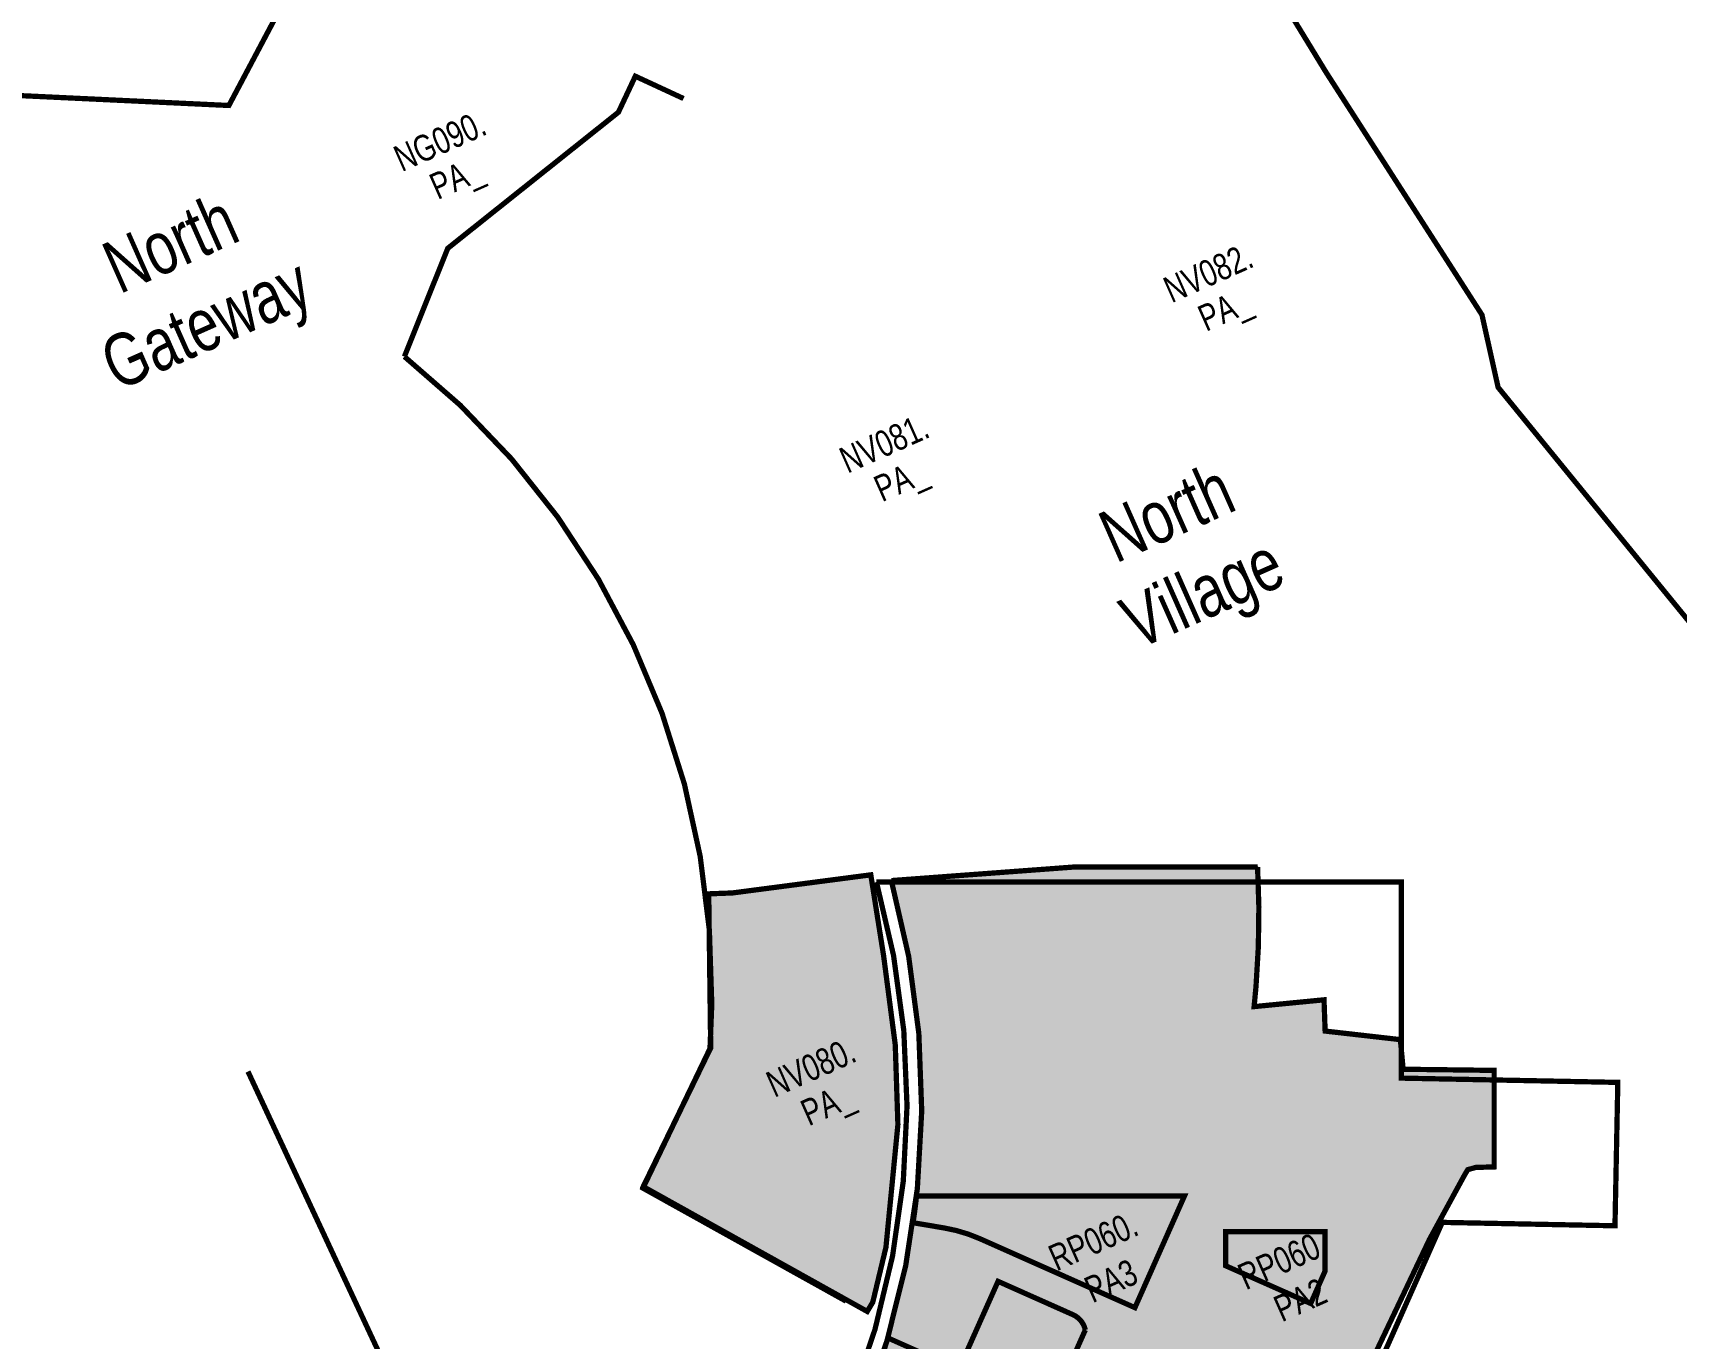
# Model space of a CAD drawing. Extents: x -12122 to 209056, y 8433 to 204611.
# Drawn here: x 33530 to 71016, y 118567 to 148352 of the extents above; entities that cross this region are included whole.
import ezdxf

# ---------------------------------------------------------------- set-up
doc = ezdxf.new("R2010")
doc.units = 0
doc.header["$LTSCALE"] = 1200
doc.header["$MEASUREMENT"] = 0
for name, pattern in [('DASHED2', [0.375, 0.25, -0.125]), ('HIDDEN2', [0.1875, 0.125, -0.0625]), ('PHANTOM2', [1.25, 0.625, -0.125, 0.125, -0.125, 0.125, -0.125])]:
    doc.linetypes.add(name, pattern=pattern)
for name, color, linetype, true_color in [('a-hatch-2018', 7, 'Continuous', 0xffb689), ('a-site-districts', 7, 'DASHED2', 0x0024c5), ('a-site-parcel-Color', 1, 'HIDDEN2', 0xff0000), ('OnBaseBoundary-ft', 2, 'PHANTOM2', 0xffff00)]:
    doc.layers.add(name, color=color, linetype=linetype, true_color=true_color)
for name, color, linetype in [('a-note-blocks', 3, 'Continuous'), ('a-note-parcel', 3, 'Continuous'), ('a-site-buildable', 4, 'Continuous'), ('a-site-parcel', 4, 'Continuous'), ('a-xref', 7, 'Continuous')]:
    doc.layers.add(name, color=color, linetype=linetype)
doc.styles.add('SWISS_LIGHT', font='swissl.ttf', dxfattribs={"width": 0.75})

# ---------------------------------------------------------------- blocks, each defined once
blk = doc.blocks.new('phase-prop')
at = {"layer": 'OnBaseBoundary-ft', "const_width": 120}
for points in [[(27914.07194400765, 147172.4586576298), (38001.97841041163, 146694.9822026119), (39722.26152864657, 149941.8023936749)], [(59567.85278062336, 153124.8327324241), (63031.1068711523, 147451.0154545382), (66586.62989640422, 141917.821318835), (66954.95259562135, 140263.2004548237), (74772.63480821997, 130669.1783301607)]]:
    blk.add_lwpolyline(points, dxfattribs=at)
at = {"layer": 'OnBaseBoundary-ft'}
for points in [[(74771.10568874516, 130663.5586417243), (66955.0360094998, 140258.8945125937), (66586.99139996059, 141913.5772555321), (63032.39836327918, 147447.3688734025), (59570.09789390489, 153121.76812426)], [(39723.97196501307, 149942.0731872395), (38003.14319301397, 146695.5421620533), (27915.31711634062, 147174.7140381411)]]:
    blk.add_lwpolyline(points, dxfattribs=at)

msp = doc.modelspace()

# ---------------------------------------------------------------- hatches: boundary and pattern name
at = {"layer": 'a-hatch-2018'}
h = msp.add_hatch(color=256, dxfattribs=at)
h.dxf.hatch_style = 1
h.paths.add_polyline_path([(49488.27256650105, 128725.5781798586), (52644.78088309988, 129138.7433214635), (52937.28724110872, 127292.1041138321), (53203.17625476979, 125257.9580545276), (53263.26153265312, 123439.8959906548), (52990.41731379926, 120639.4958121926), (52689.94841930084, 119386.0752398372), (52563.40981824324, 119176.1661654785), (47453.51014557295, 122024.4403760508), (48992.74679987133, 125189.4387953803), (48947.94410467893, 128705.2964498103)])
h = msp.add_hatch(color=256, dxfattribs=at)
h.dxf.hatch_style = 1
edge = h.paths.add_edge_path()
edge.add_line((65388.48978212849, 120818.1582201496), (66186.05940185487, 122282.085371159))
edge.add_line((66186.05940185487, 122282.085371159), (66262.97940185666, 122411.5653711632))
edge.add_line((66262.97940185666, 122411.5653711632), (66447.77940185554, 122462.5653711483))
edge.add_line((66447.77940185554, 122462.5653711483), (66864.55322427861, 122473.9968044162))
edge.add_line((66864.55322427861, 122473.9968044162), (66864.7820050288, 122885.3928637579))
edge.add_line((66864.7820050288, 122885.3928637579), (66865.77811872773, 124676.6079903767))
edge.add_line((66865.77811872773, 124676.6079903767), (64788.49340612255, 124702.769500114))
edge.add_line((64788.49340612255, 124702.769500114), (64725.80035154521, 125378.3203763217))
edge.add_line((64725.80035154521, 125378.3203763217), (63009.19502186961, 125573.9665530846))
edge.add_line((63009.19502186961, 125573.9665530846), (62983.67151383869, 126287.2700565979))
edge.add_line((62983.67151383869, 126287.2700565979), (61389.03619754501, 126132.0663441792))
edge.add_line((61389.03619754501, 126132.0663441792), (61432.09914338775, 126590.6113951952))
edge.add_arc((41698.63996295347, 128212.5203944852), 19800.00000070313, 355.3013747186103, 363.1955871221618)
edge.add_line((61467.85216256417, 129316.2635868117), (57267.0072703622, 129316.2635868192))
edge.add_line((57267.0072703622, 129316.2635868192), (53113.96269662306, 129007.6877944693))
edge.add_arc((34871.65510645376, 123929.2717243575), 18935.99999988164, -22.012900691948914, 15.556496149776478, ccw=False)
edge.add_line((52427.21095075831, 116831.7682905421), (56007.0629623295, 115245.2081532127))
edge.add_arc((54108.38134855325, 110961.0974948853), 4686.000000350695, 23.869860839625687, 66.09748386342028, ccw=False)
edge.add_line((58393.57345025972, 112857.3371038902), (58468.21654656011, 112688.6558859712))
edge.add_line((58468.21654656011, 112688.6558859712), (59802.84077201784, 113261.7669281736))
edge.add_line((59802.84077201784, 113261.7669281736), (60940.38300908916, 113749.3214242309))
edge.add_line((60940.38300908916, 113749.3214242309), (61627.40234657563, 115298.0693119019))
edge.add_line((61627.40234657563, 115298.0693119019), (62951.78011407517, 115685.9140346497))
edge.add_line((62951.78011407517, 115685.9140346497), (65388.48978212849, 120818.1582201496))

# ---------------------------------------------------------------- linework, layer by layer
msp.add_lwpolyline([(49488.27256650105, 128725.5781798586), (52644.78088309988, 129138.7433214635), (52937.28724110872, 127292.1041138321), (53203.17625476979, 125257.9580545276), (53263.26153265312, 123439.8959906548), (52990.41731379926, 120639.4958121926), (52689.94841930084, 119386.0752398372), (52563.40981824324, 119176.1661654785), (47453.51014557295, 122024.4403760508), (48992.74679987133, 125189.4387953803), (48947.94410467893, 128705.2964498103)], close=True, dxfattribs=at)
at = {"layer": 'a-site-buildable'}
msp.add_lwpolyline([(65388.48978212849, 120818.1582201496), (66186.05940185487, 122282.085371159), (66262.97940185666, 122411.5653711632), (66447.77940185554, 122462.5653711483), (66864.55322427861, 122473.9968044162), (66864.7820050288, 122885.3928637579), (66865.77811872773, 124676.6079903767), (64788.49340612255, 124702.769500114), (64725.80035154521, 125378.3203763217), (63009.19502186961, 125573.9665530846), (62983.67151383869, 126287.2700565979), (61389.03619754501, 126132.0663441792), (61432.09914338775, 126590.6113951952, 0.03445862855661112), (61467.85216256417, 129316.2635868117), (57267.0072703622, 129316.2635868192), (53113.96269662306, 129007.6877944693, -0.1654117384128282), (52427.21095075831, 116831.7682905421), (56007.0629623295, 115245.2081532127, -0.1863665439439727), (58393.57345025972, 112857.3371038902), (58468.21654656011, 112688.6558859712), (59802.84077201784, 113261.7669281736), (60940.38300908916, 113749.3214242309), (61627.40234657563, 115298.0693119019), (62951.78011407517, 115685.9140346497)], format="xyb", close=True, dxfattribs=at)
at = {"layer": 'a-site-districts', "const_width": 120}
for points in [[(52080.65525014512, 119410.661662735), (47447.75617670454, 121989.5860277787), (48976.73940090835, 125175.2853710651), (49017.51518496312, 126186.1850174069, 0.232065317390169), (42005.66221712157, 140965.6291111931), (42994.57420690544, 143435.3271562755), (46887.33804525621, 146540.2617544457), (47273.65274913795, 147362.9977808297), (48373.47425277531, 146853.5125169456)], [(50662.21576160802, 108180.9888185108), (50012.53193382733, 109547.3583883941, -0.2315998046030234), (50048.4037206711, 112712.4127272452), (51484.12798225615, 115563.5234047714, 0.1874468592501012), (52774.39392215681, 128974.2635868117), (64749.56601127047, 128974.2635868117), (64749.56601127047, 124499.9030695121), (69685.58121894114, 124402.6897777227), (69621.14212855425, 121130.7881245294), (65681.58248268056, 121208.3765324381), (62950.43808979355, 115051.556949839), (64239.15146495029, 112244.5452457592), (65933.81688045338, 108842.534956485), (68391.3932568933, 108724.7179692645), (68722.93400323391, 107487.5522349104), (66006.10040363856, 107286.2081017494)]]:
    msp.add_lwpolyline(points, format="xyb", dxfattribs=at)
at = {"layer": 'a-site-districts'}
msp.add_lwpolyline([(48025.13935695573, 132423.2241022774), (48009.41940090805, 132469.1253710687)], dxfattribs=at)
at = {"layer": 'a-site-districts', "const_width": 120}
msp.add_lwpolyline([(38437.17513133229, 124650.5612017809), (45109.82391614372, 110331.2969230496)], dxfattribs=at)
at = {"layer": 'a-site-parcel'}
for points in [[(59801.08856824227, 121812.2635867372), (53688.94429861914, 121812.2635869301, -0.008147291946171201), (53609.9753414994, 121200.2699353517), (54320.90465203242, 121080.5370376978, -0.06289107524710173), (55131.39714902856, 120836.4953629457), (58669.93602558723, 119262.3060876937)], [(57538.36394702456, 118753.370656535, 0.2388645158719492), (57254.35011517406, 119102.5951466645), (55548.11077745471, 119862.6604207397), (54652.08456536174, 117851.2079537148), (53034.02438640391, 118571.9927383198, -0.02434622033328109), (52427.21095075831, 116831.7682905421), (55986.24723410091, 115254.4335079286)]]:
    msp.add_lwpolyline(points, format="xyb", close=True, dxfattribs=at)
msp.add_lwpolyline([(63007.00981072523, 120995.3925853148), (60738.62813760713, 120995.3925853148), (60738.62813760713, 120218.8007341266), (62679.93739969842, 119357.6424957141), (63007.00981069356, 120094.961915262)], close=True, dxfattribs=at)
at = {"layer": 'a-site-parcel-Color', "const_width": 120}
for points in [[(64725.80035154521, 125378.3203763217), (64788.49340612255, 124702.769500114), (66865.77811872773, 124676.6079903767), (66864.7820050288, 122885.3928637579), (66864.55322427861, 122473.9968044162), (66447.77940185554, 122462.5653711483), (66262.97940185666, 122411.5653711632), (66186.05940185487, 122282.085371159), (65388.48978212848, 120818.1582201496), (62951.78011407517, 115685.9140346497), (61627.40234657563, 115298.0693119019), (60940.38300908916, 113749.3214242309), (58468.21654655971, 112688.6558859721), (58393.57345003635, 112857.337104395, 0.1863665439873097), (56007.06296110712, 115245.2081537545), (52427.21095075831, 116831.7682905421, 0.1654117384128282), (53113.96269662306, 129007.6877944693), (57267.00727036223, 129316.2635868192), (61467.85216256417, 129316.2635868117, -0.03445862855661153), (61432.09914338775, 126590.6113951951), (61389.03619754501, 126132.0663441792), (62983.67151383869, 126287.2700565979), (63009.19502186961, 125573.9665530846)], [(59801.08856824227, 121812.2635867372), (53688.94429861914, 121812.2635869301, -0.008147291946171175), (53609.9753414994, 121200.2699353517), (54320.90465203241, 121080.5370376978, -0.06289107524715663), (55131.39714902923, 120836.4953629454), (58669.93602558723, 119262.3060876937)], [(57538.36394702456, 118753.370656535, 0.2388645158719525), (57254.35011517406, 119102.5951466645), (55548.11077745471, 119862.6604207397), (54652.08456536174, 117851.2079537148), (53034.02438640391, 118571.9927383198, -0.02434622033328109), (52427.21095075831, 116831.7682905421), (55986.24723410091, 115254.4335079286)]]:
    msp.add_lwpolyline(points, format="xyb", close=True, dxfattribs=at)
for points in [[(49488.27256650105, 128725.5781798586), (52644.78088309988, 129138.7433214635), (52937.28724110872, 127292.1041138321), (53203.17625476979, 125257.9580545276), (53263.26153265312, 123439.8959906548), (52990.41731379926, 120639.4958121926), (52689.94841930084, 119386.0752398372), (52563.40981824324, 119176.1661654785), (47453.51014557295, 122024.4403760508), (48992.74679987133, 125189.4387953803), (48947.94410467893, 128705.2964498103)], [(63007.00981072523, 120995.3925853148), (60738.62813760713, 120995.3925853148), (60738.62813760713, 120218.8007341266), (62679.93739969842, 119357.6424957141), (63007.00981069356, 120094.961915262)]]:
    msp.add_lwpolyline(points, close=True, dxfattribs=at)

# ---------------------------------------------------------------- block references
at = {"layer": 'a-xref'}
msp.add_blockref('phase-prop', (0, 0), dxfattribs=at)

# ---------------------------------------------------------------- texts
at = {"layer": 'a-note-blocks', "char_height": 600, "attachment_point": 5, "rotation": 23.940136988425262, "style": 'SWISS_LIGHT'}
for s, insert in [('NG090.', (42816.9054077801, 145882.922752548)), ('NV082.', (60344.23189676752, 142874.5724361314)), ('NV081.', (52952.87017625162, 138986.4797668421)), ('NV080.', (51282.4787382183, 124743.9563048613)), ('RP060.', (57720.67877975851, 120781.7980001718)), ('RP060.', (62039.15997086279, 120351.2391394898, 2064))]:
    msp.add_mtext(s, dxfattribs=dict(at, insert=insert))
at = {"layer": 'a-note-parcel', "char_height": 600, "attachment_point": 5, "rotation": 23.940136988425266, "style": 'SWISS_LIGHT'}
for s, insert in [('PA_', (43221.06422288578, 144972.6087121354)), ('PA_', (60748.39071187319, 141964.2583957188)), ('PA_', (53357.0289913573, 138076.1657264295)), ('PA_', (51686.63755332398, 123833.6422644487)), ('PA3', (58124.83759486419, 119871.4839597592)), ('PA2', (62443.31878596847, 119440.9250990772, 2064))]:
    msp.add_mtext(s, dxfattribs=dict(at, insert=insert))
at = {"layer": 'a-site-districts', "char_height": 1200, "attachment_point": 5, "rotation": 23.940136988425266, "style": 'SWISS_LIGHT'}
for s, insert in [('North\\PGateway', (37146.3869187048, 142475.7011615409)), ('North\\PVillage', (59873.66112973359, 136330.5385350218))]:
    msp.add_mtext(s, dxfattribs=dict(at, insert=insert))

doc.saveas('drawing.dxf')
